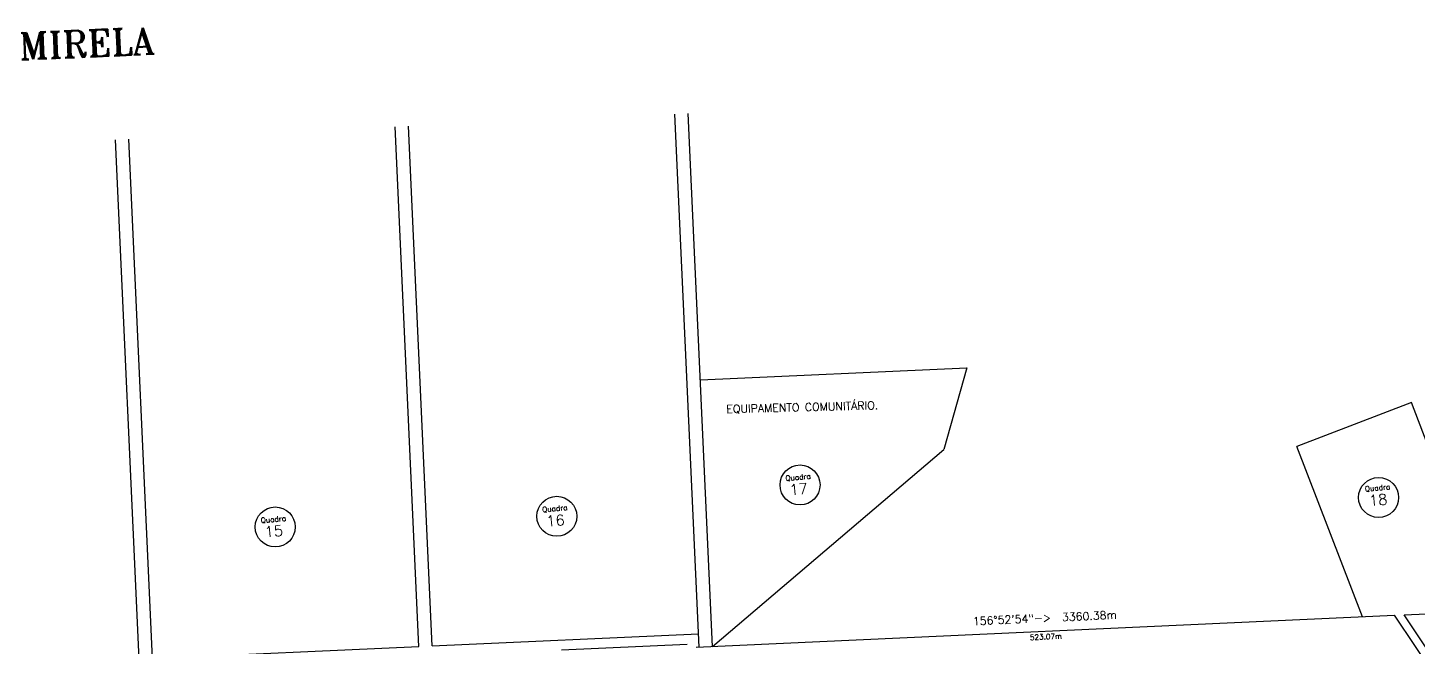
# Model space of a CAD drawing. Extents: x -23785941 to 8798891, y -8418521 to 21897894.
# Drawn here: x -25340 to -24298, y -1871 to -1407 of the extents above; entities that cross this region are included whole.
import ezdxf
from ezdxf.enums import TextEntityAlignment as Align

# ---------------------------------------------------------------- set-up
doc = ezdxf.new("R2010")
doc.units = 0
doc.header["$MEASUREMENT"] = 0
doc.layers.get('0').update_dxf_attribs({"linetype": 'CONTINUOUS'})
for name, color, linetype in [('CALCADA', 3, 'CONTINUOUS'), ('RUA', 1, 'CONTINUOUS'), ('TER_POLI', 5, 'CONTINUOUS'), ('VEGE', 102, 'CONTINUOUS')]:
    doc.layers.add(name, color=color, linetype=linetype)
doc.styles.add('10MM', font='romans.shx', dxfattribs={"height": 40})
doc.styles.add('1_5MM', font='romans.shx', dxfattribs={"height": 6})
doc.styles.add('1MM', font='romans.shx', dxfattribs={"height": 4})
doc.styles.add('2MM', font='romans.shx', dxfattribs={"height": 8})

msp = doc.modelspace()

# ---------------------------------------------------------------- linework, layer by layer
for p, q in [((-25037.2, -1870.1), (-25054.9, -1480.5)), ((-24836.9, -1870.9), (-24855.2, -1471.3)), ((-24826.9, -1870.5), (-24845.2, -1470.9)), ((-25256.9, -1880.1), (-25274.7, -1490.5)), ((-25246.9, -1879.6), (-25264.7, -1490)), ((-25047.1, -1870.5), (-25064.9, -1480.9)), ((-24836, -1670.7), (-24636.2, -1661.6)), ((-24636.2, -1661.6), (-24653.4, -1722.9)), ((-24302.7, -1687.5), (-24388.6, -1720.6)), ((-24243.2, -1843.8), (-24302.7, -1687.5)), ((-24826.9, -1870.5), (-24653.4, -1722.9)), ((-24339.5, -1848.2), (-24388.6, -1720.6)), ((-24308.3, -1846.8), (-24177, -1840.8)), ((-24180.7, -2047.1), (-24315.4, -1847.1)), ((-24177.5, -2041.1), (-24308.3, -1846.8)), ((-25037.3, -1870.1), (-24837.4, -1860.9)), ((-25246.9, -1879.6), (-25047.1, -1870.5))]:
    msp.add_line(p, q)
at = {"color": 5}
for centre in [(-24761.3, -1749.4), (-24327.4, -1758.8), (-24943.7, -1772.9), (-25154.9, -1780.9)]:
    msp.add_circle(centre, 15, dxfattribs=at)
at = {"layer": 'CALCADA'}
msp.add_line((-24940.2, -1873.1), (-24845.9, -1868.8), dxfattribs=at)
at = {"layer": 'TER_POLI'}
msp.add_line((-24839.2, -1871), (-24315.4, -1847.1), dxfattribs=at)

# ---------------------------------------------------------------- texts
at = {"insert": (-26042, -1440.5), "char_height": 20, "width": 1839.209, "attachment_point": 1, "rotation": 2.465, "style": '10MM'}
msp.add_mtext('\\Fromant.shx;LOTEAMENTO SÍTIOS   DE   RECREIO PARQUE   MIRELA', dxfattribs=at)
at = {"color": 1, "char_height": 4, "attachment_point": 1, "rotation": 5.0339, "style": '1MM'}
for insert in [(-24772.4, -1742.4), (-24337.8, -1750.4), (-24954.8, -1765.9), (-25165.9, -1774)]:
    msp.add_mtext('Quadra', dxfattribs=dict(at, insert=insert))
at = {"color": 1, "char_height": 8, "width": 20.682, "attachment_point": 1, "rotation": 5.0339, "style": '2MM'}
for s, insert in [('17', (-24769.5, -1749.2)), ('18', (-24334.9, -1757.2)), ('16', (-24951.9, -1772.7)), ('15', (-25163.1, -1780.7))]:
    msp.add_mtext(s, dxfattribs=dict(at, insert=insert))
at = {"layer": 'RUA'}
for s, height, style, p in [('156%%d52\'54"->  3360.38m', 6, '1_5MM', (-24577.7, -1849.1)), ('523.07m', 4, '1MM', (-24576.9, -1863.2))]:
    msp.add_text(s, height=height, rotation=2.6136, dxfattribs=dict(at, style=style)).set_placement(p, align=Align.MIDDLE)
at = {"layer": 'VEGE', "insert": (-24816.6, -1689.5), "char_height": 6, "width": 664.18, "attachment_point": 1, "rotation": 1.4413, "style": '1_5MM'}
msp.add_mtext('\\Fromant.shx;EQUIPAMENTO COMUNITÁRIO.', dxfattribs=at)

doc.saveas('drawing.dxf')
